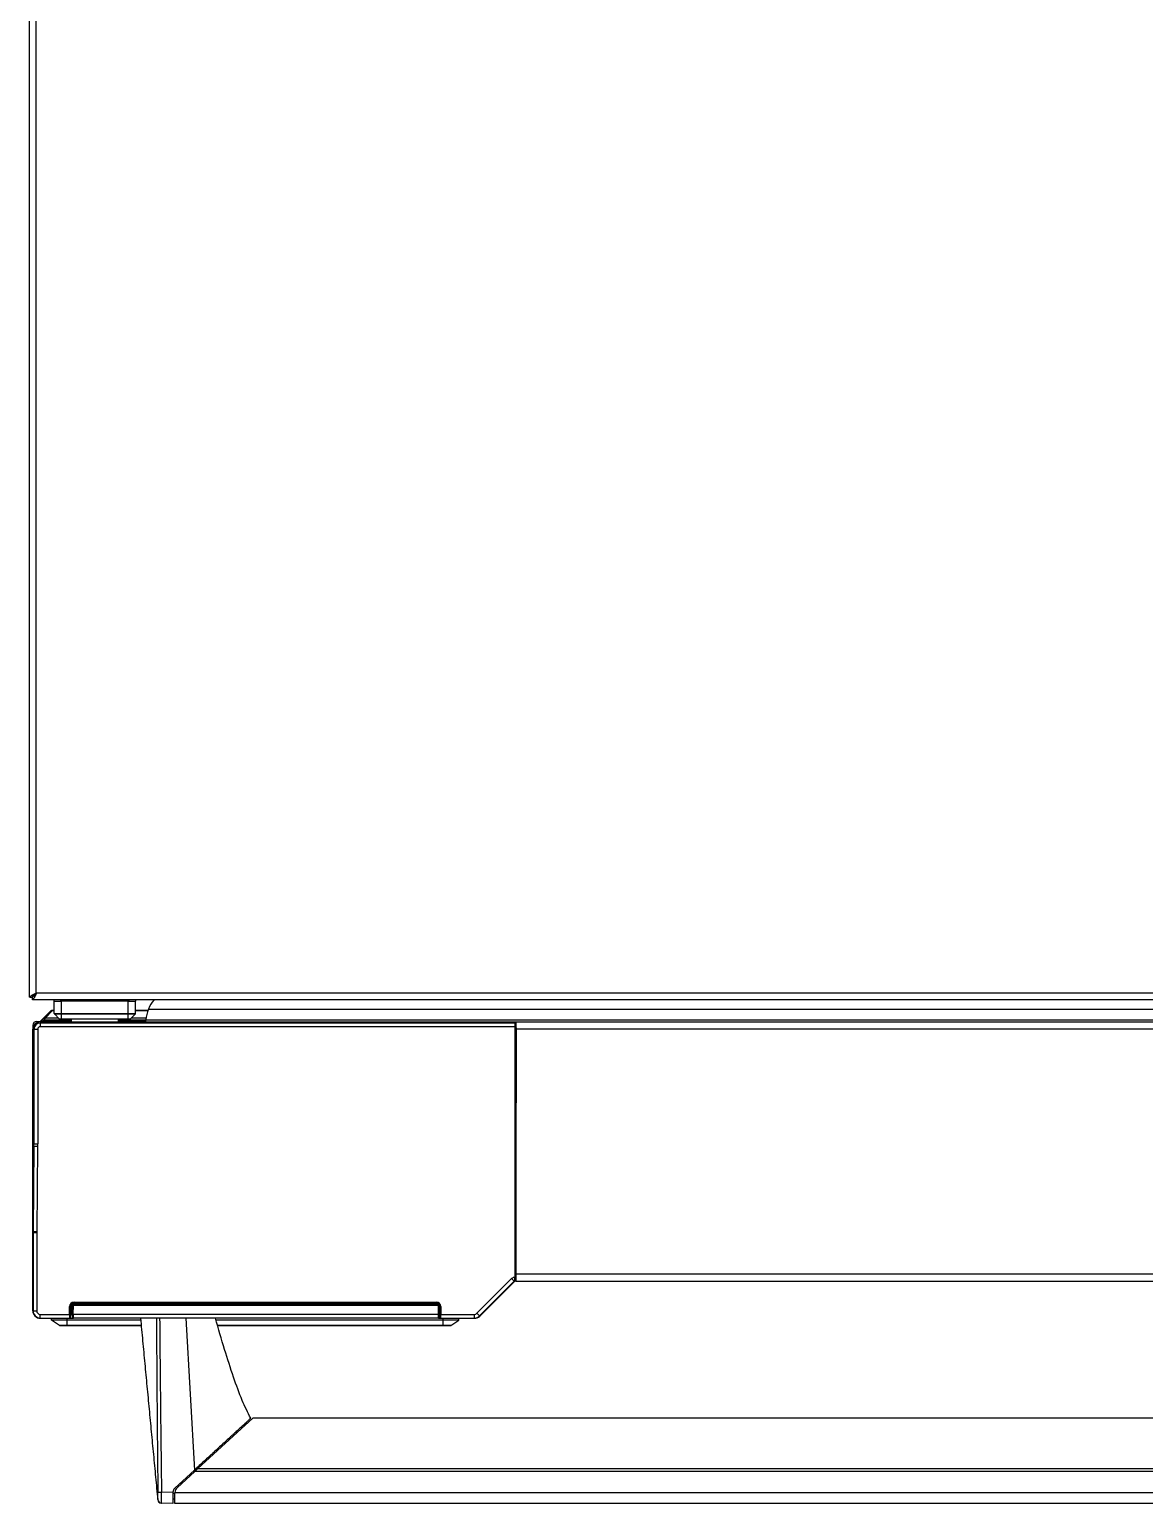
# Model space of a CAD drawing. Header units: millimetres. Extents: x -36 to 4467, y 2 to 3322.
# Drawn here: x 2492.4 to 2793.3, y 1.6 to 399.5 of the extents above; entities that cross this region are included whole.
import ezdxf

# ---------------------------------------------------------------- set-up
doc = ezdxf.new("R2010")
doc.units = ezdxf.units.MM

msp = doc.modelspace()

# ---------------------------------------------------------------- linework, layer by layer
for p, q in [((2492.37, 138.35), (2492.37, 775.55)), ((2494.17, 139.4), (2494.17, 773.75)), ((3092.32, 139.35), (2494.22, 139.35)), ((2492.45, 138.35), (2492.37, 138.35)), ((2493.17, 137.62), (2493.17, 137.55)), ((3093.37, 137.55), (2493.17, 137.55)), ((2499.02, 137.25), (2499.02, 137.55)), ((2499.02, 137.25), (2501.02, 137.25)), ((2499.02, 133.93), (2499.02, 137.25)), ((2500.75, 137.55), (2500.76, 137.25)), ((2519.02, 137.25), (2501.02, 137.25)), ((2501.02, 133.93), (2501.02, 137.25)), ((2506.02, 137.55), (2506.02, 137.25)), ((2514.02, 137.25), (2514.02, 137.55)), ((2519.02, 137.25), (2521.02, 137.25)), ((2519.02, 133.93), (2519.02, 137.25)), ((2519.29, 137.25), (2519.29, 137.55)), ((2521.02, 137.55), (2521.02, 137.25)), ((2521.02, 133.93), (2521.02, 137.25)), ((2494.27, 131.75), (2495.07, 131.75)), ((2495.27, 131.65), (2623.67, 131.65)), ((2495.27, 131.65), (2495.27, 131.33)), ((2623.36, 131.33), (2495.27, 131.33)), ((2495.27, 131.33), (2495.27, 130.33)), ((2495.7, 132.17), (2495.42, 131.89)), ((2498.13, 134.6), (2495.7, 132.17)), ((2495.7, 132.17), (2495.76, 132.17)), ((2495.76, 132.17), (2496.13, 132.54)), ((2495.76, 132.17), (2496.29, 132)), ((2495.88, 131.75), (2495.94, 131.75)), ((2495.94, 131.75), (2496.29, 131.75)), ((2496.48, 132.19), (2496.13, 132.54)), ((2496.29, 132), (2496.48, 132.19)), ((2496.29, 132), (2503.67, 132)), ((2496.29, 132), (2496.29, 131.75)), ((2496.29, 131.75), (2503.67, 131.75)), ((2496.32, 132.74), (2498.13, 134.6)), ((2496.48, 132.19), (2503.67, 132.19)), ((2496.67, 132.77), (2498.48, 134.64)), ((2496.67, 132.77), (2500.1, 132.77)), ((2498.13, 134.6), (2498.13, 134.6)), ((2498.48, 134.75), (2499.02, 134.75)), ((2498.48, 134.75), (2498.48, 134.75)), ((2499.02, 134.75), (2498.48, 134.75)), ((2498.48, 134.64), (2498.48, 134.75)), ((2499.02, 134.64), (2498.48, 134.64)), ((2499.02, 133.93), (2501.02, 133.93)), ((2500.46, 132.41), (2499.08, 133.79)), ((2499.08, 133.79), (2501.02, 133.79)), ((2501.02, 132.41), (2500.46, 132.41)), ((2501.02, 132.35), (2500.61, 132.35)), ((2501.02, 133.93), (2501.02, 133.79)), ((2501.02, 133.93), (2519.02, 133.93)), ((2501.02, 132.41), (2501.02, 133.79)), ((2501.02, 133.79), (2519.02, 133.79)), ((2501.02, 132.35), (2501.02, 132.41)), ((2519.02, 132.41), (2501.02, 132.41)), ((2519.02, 132.35), (2501.02, 132.35)), ((2503.67, 131.65), (2503.67, 132.35)), ((2516.37, 131.65), (2516.37, 132.35)), ((2516.37, 132.19), (2523.8, 132.19)), ((2516.37, 132), (2523.8, 132)), ((2516.37, 131.75), (2523.8, 131.75)), ((2519.02, 133.93), (2521.02, 133.93)), ((2519.02, 133.93), (2519.02, 133.79)), ((2519.02, 132.41), (2519.02, 133.79)), ((2519.02, 133.79), (2520.96, 133.79)), ((2519.02, 132.35), (2519.02, 132.41)), ((2519.58, 132.41), (2519.02, 132.41)), ((2519.44, 132.35), (2519.02, 132.35)), ((2519.58, 132.41), (2520.96, 133.79)), ((2519.95, 132.77), (2523.86, 132.77)), ((2521.02, 134.75), (2524.32, 134.75)), ((2524.32, 134.75), (2521.02, 134.75)), ((2524.28, 134.64), (2521.02, 134.64)), ((2523.8, 132.18), (3062.74, 132.18)), ((2523.8, 131.65), (2523.8, 132.18)), ((2524.46, 135.11), (3062.09, 135.11)), ((2623.67, 131.65), (2623.36, 131.33)), ((2623.67, 130.05), (2623.67, 131.65)), ((2623.67, 131.65), (2623.69, 131.65)), ((2623.69, 131.06), (2623.69, 131.65)), ((2623.69, 131.65), (2962.86, 131.65)), ((2493.27, 130.75), (2493.27, 129.65)), ((2493.27, 129.65), (2493.59, 129.65)), ((2493.27, 98.71), (2493.27, 129.65)), ((2493.59, 129.65), (2494.59, 129.65)), ((2493.59, 129.65), (2493.59, 98.73)), ((2494.59, 129.65), (2494.59, 98.73)), ((2623.34, 130.33), (2495.27, 130.33)), ((2623.34, 130.33), (2623.34, 62.7)), ((2623.69, 130.65), (2623.67, 130.65)), ((2623.67, 130.05), (2623.67, 112.2)), ((2623.69, 129.9), (2623.67, 129.9)), ((2623.67, 129.74), (2623.69, 129.74)), ((2623.69, 128.38), (2623.67, 128.38)), ((2623.68, 128.21), (2623.69, 128.21)), ((2623.69, 129.65), (2623.69, 131.06)), ((2623.69, 63.65), (2623.69, 129.65)), ((2962.86, 129.65), (2623.69, 129.65)), ((2623.69, 126.82), (2623.67, 126.82)), ((2623.67, 125.04), (2623.69, 125.04)), ((2623.68, 126.65), (2623.69, 126.65)), ((2623.69, 125.21), (2623.68, 125.21)), ((2623.68, 116.65), (2623.69, 116.65)), ((2623.67, 112.2), (2623.41, 97.2)), ((2623.67, 109.65), (2623.67, 112.2)), ((2623.69, 114.65), (2623.68, 114.65)), ((2623.67, 68.19), (2623.67, 109.65)), ((2493.27, 98.73), (2493.59, 98.73)), ((2493.27, 98.35), (2493.27, 98.12)), ((2493.27, 75.21), (2493.27, 98.12)), ((2493.58, 98.12), (2493.33, 75.21)), ((2493.58, 98.12), (2494.58, 98.11)), ((2493.59, 98.73), (2494.59, 98.73)), ((2494.58, 98.11), (2494.33, 75.09)), ((2623.41, 97.2), (2623.41, 61.65)), ((2493.27, 75.21), (2493.27, 74.95)), ((2493.27, 74.95), (2493.27, 74.67)), ((2493.27, 53.65), (2493.27, 74.67)), ((2493.33, 75.09), (2494.33, 75.09)), ((2493.33, 75.09), (2493.33, 74.82)), ((2493.33, 74.82), (2494.33, 74.81)), ((2493.33, 74.67), (2493.33, 53.65)), ((2494.33, 75.09), (2494.33, 74.81)), ((2494.33, 74.81), (2494.33, 53.65)), ((2623.67, 64.78), (2623.67, 68.19)), ((2623.41, 64.88), (2623.42, 64.88)), ((2623.42, 65.6), (2623.42, 64.88)), ((2623.42, 64.88), (2623.67, 64.78)), ((2623.67, 62.65), (2623.67, 64.78)), ((2613.12, 52.98), (2622.49, 62.35)), ((2613.83, 52.27), (2623.2, 61.64)), ((2613.86, 52.23), (2623.22, 61.59)), ((2623.2, 61.64), (2622.49, 62.35)), ((2623.2, 61.64), (2623.22, 61.59)), ((2623.34, 61.7), (2623.34, 62.7)), ((2623.34, 61.7), (2623.36, 61.65)), ((2623.34, 61.7), (2623.36, 61.7)), ((2623.41, 61.65), (2623.36, 61.7)), ((2623.41, 61.65), (2623.36, 61.65)), ((2623.69, 61.65), (2623.69, 63.65)), ((2623.69, 63.65), (2962.86, 63.65)), ((2623.69, 61.65), (2962.86, 61.65)), ((2504.39, 55.98), (2504.39, 55.78)), ((2504.39, 55.98), (2602.16, 55.98)), ((2504.39, 55.78), (2504.52, 55.65)), ((2504.39, 55.78), (2602.16, 55.78)), ((2602.16, 55.78), (2602.02, 55.65)), ((2602.16, 55.98), (2602.16, 55.78)), ((2493.33, 53.65), (2493.27, 53.65)), ((2493.33, 53.65), (2494.33, 53.65)), ((2495.27, 51.7), (2495.27, 52.7)), ((2495.27, 52.7), (2503.19, 52.7)), ((2503.19, 54.78), (2503.39, 54.78)), ((2503.19, 52.7), (2503.19, 54.78)), ((2503.19, 52.7), (2503.39, 52.7)), ((2503.39, 54.78), (2503.52, 54.65)), ((2503.39, 52.7), (2503.39, 54.78)), ((2503.52, 51.85), (2503.42, 51.9)), ((2503.52, 51.85), (2503.52, 54.65)), ((2503.52, 52.65), (2503.93, 52.65)), ((2503.62, 55.09), (2503.58, 52.65)), ((2503.97, 55), (2503.93, 52.65)), ((2503.98, 55.4), (2503.97, 55)), ((2504.18, 55.45), (2602.77, 55.45)), ((2504.18, 52.65), (2504.23, 55.2)), ((2602.76, 52.65), (2504.18, 52.65)), ((2504.23, 55.2), (2602.72, 55.2)), ((2504.33, 55.63), (2504.33, 55.45)), ((2602.02, 55.65), (2504.52, 55.65)), ((2602.62, 55.45), (2602.62, 55.45)), ((2602.76, 52.65), (2602.72, 55.2)), ((2603.01, 52.65), (2602.97, 55.25)), ((2603.16, 54.78), (2603.02, 54.65)), ((2603.02, 51.85), (2603.02, 54.65)), ((2603.13, 51.9), (2603.02, 51.85)), ((2603.36, 54.78), (2603.16, 54.78)), ((2603.16, 54.78), (2603.16, 52.7)), ((2603.36, 52.7), (2603.16, 52.7)), ((2603.36, 54.78), (2603.36, 52.7)), ((2603.36, 52.7), (2612.45, 52.7)), ((2612.45, 51.7), (2612.45, 52.7)), ((2613.83, 52.27), (2613.12, 52.98)), ((2613.83, 52.27), (2613.86, 52.23)), ((2495.27, 51.7), (2495.27, 51.65)), ((2495.27, 51.7), (2503.22, 51.7)), ((2495.27, 51.65), (2503.32, 51.65)), ((2498.27, 51.15), (2498.27, 51.65)), ((2502.52, 51.15), (2498.27, 51.15)), ((2500.46, 49.69), (2498.27, 51.15)), ((2502.52, 49.69), (2500.46, 49.69)), ((2502.52, 49.65), (2500.6, 49.65)), ((2502.52, 51.15), (2502.52, 51.65)), ((2522.37, 51.15), (2502.52, 51.15)), ((2502.52, 49.69), (2502.52, 51.15)), ((2502.52, 49.65), (2502.52, 49.69)), ((2522.51, 49.69), (2502.52, 49.69)), ((2522.51, 49.65), (2502.52, 49.65)), ((2503.32, 51.65), (2503.22, 51.7)), ((2503.32, 51.65), (2504.22, 51.65)), ((2602.72, 51.65), (2504.22, 51.65)), ((2534.57, 51.65), (2536.86, 10.65)), ((2604.02, 51.15), (2542.72, 51.15)), ((2604.02, 49.69), (2543.14, 49.69)), ((2604.02, 49.65), (2543.16, 49.65)), ((2602.72, 51.65), (2603.22, 51.65)), ((2603.33, 51.7), (2603.22, 51.65)), ((2603.22, 51.65), (2612.45, 51.65)), ((2603.33, 51.7), (2612.45, 51.7)), ((2604.02, 51.15), (2604.02, 51.65)), ((2608.27, 51.15), (2604.02, 51.15)), ((2604.02, 49.69), (2604.02, 51.15)), ((2604.02, 49.65), (2604.02, 49.69)), ((2606.09, 49.69), (2604.02, 49.69)), ((2605.95, 49.65), (2604.02, 49.65)), ((2606.09, 49.69), (2608.27, 51.15)), ((2608.27, 51.15), (2608.27, 51.65)), ((2612.44, 51.65), (2612.53, 51.65)), ((2612.45, 51.7), (2612.45, 51.65)), ((2537.83, 11.06), (2552.66, 24.65)), ((3033.89, 24.65), (2552.66, 24.65)), ((2551.12, 23.24), (2550.55, 23.25)), ((2536.86, 10.65), (2531.56, 5.77)), ((2536.95, 10.26), (2532.22, 5.92)), ((2537.83, 11.06), (2536.95, 10.26)), ((3049.59, 10.26), (2536.95, 10.26)), ((2537.83, 11.06), (3048.72, 11.06)), ((2531.07, 4.64), (2528, 4.75)), ((2531.07, 4.64), (2531.07, 4.67)), ((2531.07, 4.64), (2531.07, 1.65)), ((2531.57, 4.35), (2531.07, 4.35)), ((2531.57, 1.65), (2531.57, 4.45)), ((2531.58, 4.65), (3054.96, 4.65)), ((2533.45, 7.04), (2532.94, 7.05)), ((2527.04, 2.72), (2526.98, 2.66)), ((2528, 1.75), (2527.94, 1.76)), ((2531.07, 1.65), (2528, 1.75)), ((2531.57, 2.85), (2531.07, 2.85)), ((3054.97, 1.65), (2531.57, 1.65))]:
    msp.add_line(p, q)
for centre, radius, start, end in [((2494.17, 139.35), 0.05, 0, 90), ((2532.79, 131.74), 8.99, 139.7815, 158.0022), ((2495.27, 129.65), 2, 90, 180), ((2495.27, 129.65), 2, 90, 180), ((2495.27, 129.65), 1.69, 90, 180), ((2498.48, 134.25), 0.5, 89.9999, 135.0001), ((2499.22, 133.93), 0.2, 180, 225), ((2500.61, 132.55), 0.2, 225, 270), ((2519.44, 132.55), 0.2, 270, 315), ((2520.82, 133.93), 0.2, 315, 0), ((2533.01, 131.65), 9.22, 158.0022, 176.7143), ((2495.27, 129.65), 0.686, 90, 180), ((2623.69, 60.65), 1, 90, 130.6777), ((2623.69, 60.65), 2, 90.0122, 97.9337), ((2495.27, 53.65), 2, 180, 270), ((2495.27, 53.65), 2, 180, 270), ((2495.27, 53.65), 1.95, 180, 270), ((2495.27, 53.65), 0.947, 180, 270), ((2612.45, 53.65), 0.947, 270, 315), ((2612.45, 53.65), 1.95, 270, 315), ((2612.45, 53.65), 2, 270, 315), ((2500.6, 49.9), 0.25, 236.3099, 270), ((2605.95, 49.9), 0.25, 270, 303.6901), ((2532.57, 4.67), 1.5, 132.6146, 180), ((2533.57, 4.45), 2, 132.5, 174.2602), ((2527.97, 2.76), 1, 185.4124, 268)]:
    msp.add_arc(centre, radius, start, end)
for centre, major_axis, ratio, start_param, end_param in [((2494.27, 130.75), (0.707, -0.707), 0.999695, 2.356347, 3.926839), ((2495.07, 132.25), (0.191, -0.462), 0.999822, 5.890549, 6.675821), ((2495.88, 132), (-0.25, 0), 0.999695, 5.497939, 7.853982), ((2495.94, 132), (0, 0.25), 0.999695, 0.78555, 3.141593), ((2496.12, 132.54), (0.25, 0.25), 0.012341, 4.724733, 5.620788), ((2496.67, 132.38), (0.359, -0.348), 0.667987, 2.145324, 3.118138), ((2496.47, 132.19), (0.25, 0.75), 0.007406, 4.714858, 5.610913), ((2498.48, 134.25), (0.462, 0.191), 0.999822, 1.17816, 1.963432), ((2498.48, 134.25), (0.359, -0.348), 0.667987, 2.145324, 3.118138), ((2623.36, 130.33), (0, -1), 0.017455, 3.159046, 4.712389), ((2623.17, 109.65), (0, 3), 0.16795, 4.712389, 5.044074), ((2381.55, 99.34), (111.71, -2.38), 0.698164, 0.014845, 0.015585), ((2439.08, 98.73), (54.51, 0.01), 0.999848, 6.272952, 6.283052), ((2439.08, 98.73), (-55.51, 0), 0.999848, 3.130432, 3.141593), ((2493.25, 74.67), (0.01, 1), 0.017455, 4.712482, 5.281451), ((2623.17, 68.19), (0, 3), 0.16795, 3.642657, 4.712389), ((2620.92, 64.88), (2.31, -0.96), 0.999929, 0.291165, 0.392636), ((2621.17, 64.78), (-2.31, 0.96), 0.999822, 3.0725, 3.534229), ((2623.34, 61.5), (0.46, -1.11), 0.999822, 2.747573, 3.534229), ((2623.34, 61.5), (0.077, -0.185), 0.998041, 2.748957, 3.534229), ((2623.36, 61.45), (0.077, -0.185), 0.999822, 2.748957, 3.534229), ((2623.36, 62.7), (0, -1), 0.017455, 4.71239, 6.265732), ((2504.39, 54.78), (0.85, -0.85), 0.998783, 2.356803, 3.926382), ((2504.39, 54.78), (0.708, -0.708), 0.998297, 2.356803, 3.926382), ((2602.15, 54.78), (-0.85, -0.85), 0.998783, 2.356803, 3.926382), ((2602.15, 54.78), (0.708, 0.708), 0.998297, 5.498396, 7.067974), ((2503.22, 52.7), (0, -1), 0.027937, 4.712389, 6.265732), ((2503.22, 51.9), (-0.089, -0.179), 0.999239, 0.46383, 2.034018), ((2503.32, 51.85), (-0.179, 0.089), 0.999239, 2.034627, 3.604814), ((2503.42, 52.7), (0, -0.8), 0.034921, 4.712389, 6.265732), ((2504.52, 54.65), (0.708, -0.708), 0.998783, 2.356803, 3.926382), ((2503.63, 55.26), (0.5, -0.009), 0.01745, 4.908026, 5.489113), ((2504.21, 52.65), (0.013, -1), 0.026186, 4.712046, 6.282842), ((2602.02, 54.65), (-0.708, -0.708), 0.998783, 3.289674, 3.926382), ((2602.74, 52.65), (0.013, 1), 0.026186, 3.141936, 4.712731), ((2602.02, 54.65), (-0.708, -0.708), 0.998783, 2.356803, 2.67182), ((2603.22, 51.85), (-0.179, -0.089), 0.999239, 5.819964, 7.390151), ((2603.13, 52.7), (0, -0.8), 0.034921, 0.017453, 1.570796), ((2603.33, 51.9), (0.089, -0.179), 0.999239, 4.249168, 5.819355), ((2603.33, 52.7), (0, -1), 0.027937, 0.017453, 1.570796), ((2531.89, 6.08), (1990.49, -4.34), 0.008449, 1.561364, 1.561653), ((2546.02, 6.26), (2351.63, 5.3), 0.004113, 1.572012, 1.572245), ((2531.89, 6.08), (1990.44, 14.28), 0.004966, 1.565043, 1.56532), ((23229.03, -70.05), (21395.98, -78.78), 0.000794, 2.884336, 2.88443), ((2528.03, 4.75), (1, 0.013), 0.00149, 3.171552, 4.67746), ((2528.04, 2.75), (0.035, 0.999), 0.999958, 1.637092, 3.141593)]:
    msp.add_ellipse(centre, major_axis=major_axis, ratio=ratio, start_param=start_param, end_param=end_param)
for points, knots in [([(2492.45, 138.35), (2492.48, 138.39), (2492.51, 138.44), (2492.59, 138.52), (2492.64, 138.57), (2492.71, 138.62), (2492.72, 138.63), (2492.75, 138.65), (2492.77, 138.66), (2492.81, 138.7), (2492.84, 138.72), (2492.94, 138.78), (2493.01, 138.83), (2493.12, 138.89), (2493.16, 138.91), (2493.24, 138.96), (2493.28, 138.98), (2493.4, 139.04), (2493.49, 139.09), (2493.67, 139.17), (2493.76, 139.21), (2493.87, 139.27), (2493.9, 139.28), (2493.95, 139.3), (2494.02, 139.33), (2494.09, 139.37), (2494.13, 139.39)], [0, 0, 0, 0, 0.125, 0.125, 0.25, 0.25, 0.28125, 0.28125, 0.3125, 0.3125, 0.375, 0.375, 0.5, 0.5, 0.5625, 0.5625, 0.625, 0.625, 0.75, 0.75, 0.875, 0.875, 0.90625, 0.90625, 0.9375, 1, 1, 1, 1]), ([(2494.21, 139.31), (2494.17, 139.21), (2494.13, 139.12), (2494.04, 138.94), (2494, 138.85), (2493.94, 138.73), (2493.93, 138.71), (2493.91, 138.67), (2493.9, 138.65), (2493.87, 138.58), (2493.85, 138.54), (2493.78, 138.41), (2493.74, 138.34), (2493.67, 138.22), (2493.65, 138.19), (2493.61, 138.12), (2493.59, 138.08), (2493.52, 137.98), (2493.48, 137.92), (2493.39, 137.82), (2493.35, 137.77), (2493.29, 137.72), (2493.28, 137.71), (2493.26, 137.69), (2493.23, 137.66), (2493.2, 137.64), (2493.17, 137.62)], [0, 0, 0, 0, 0.125, 0.125, 0.25, 0.25, 0.28125, 0.28125, 0.3125, 0.3125, 0.375, 0.375, 0.5, 0.5, 0.5625, 0.5625, 0.625, 0.625, 0.75, 0.75, 0.875, 0.875, 0.90625, 0.90625, 0.9375, 1, 1, 1, 1]), ([(2493.24, 138.42), (2493.25, 138.43), (2493.25, 138.44), (2493.26, 138.46), (2493.27, 138.47), (2493.28, 138.5), (2493.3, 138.52), (2493.33, 138.58), (2493.36, 138.62), (2493.42, 138.7), (2493.45, 138.74), (2493.5, 138.79), (2493.51, 138.8), (2493.53, 138.82), (2493.53, 138.83), (2493.56, 138.86), (2493.58, 138.88), (2493.64, 138.94), (2493.68, 138.99), (2493.77, 139.07), (2493.82, 139.11), (2493.89, 139.17), (2493.91, 139.19), (2493.96, 139.23), (2493.98, 139.25), (2494.05, 139.31), (2494.1, 139.35), (2494.15, 139.39)], [0, 0, 0, 0, 0.03125, 0.03125, 0.0625, 0.0625, 0.125, 0.125, 0.25, 0.25, 0.375, 0.375, 0.40625, 0.40625, 0.4375, 0.4375, 0.5, 0.5, 0.625, 0.625, 0.75, 0.75, 0.8125, 0.8125, 0.875, 0.875, 1, 1, 1, 1]), ([(2494.21, 139.33), (2494.17, 139.28), (2494.13, 139.23), (2494.05, 139.13), (2494.01, 139.09), (2493.93, 138.99), (2493.89, 138.95), (2493.81, 138.86), (2493.77, 138.82), (2493.69, 138.74), (2493.65, 138.7), (2493.57, 138.63), (2493.53, 138.6), (2493.45, 138.53), (2493.41, 138.51), (2493.33, 138.46), (2493.29, 138.44), (2493.25, 138.42)], [0, 0, 0, 0, 0.125, 0.125, 0.25, 0.25, 0.375, 0.375, 0.5, 0.5, 0.625, 0.625, 0.75, 0.75, 0.875, 0.875, 1, 1, 1, 1]), ([(2494.13, 139.39), (2494.14, 139.39), (2494.15, 139.39), (2494.16, 139.4), (2494.17, 139.4), (2494.17, 139.4)], [0, 0, 0, 0, 0.5, 0.5, 1, 1, 1, 1]), ([(2494.15, 139.39), (2494.15, 139.39), (2494.16, 139.39), (2494.16, 139.4), (2494.17, 139.4), (2494.17, 139.4)], [0, 0, 0, 0, 0.5, 0.5, 1, 1, 1, 1]), ([(2494.22, 139.35), (2494.22, 139.34), (2494.22, 139.34), (2494.22, 139.33), (2494.22, 139.33), (2494.21, 139.33)], [0, 0, 0, 0, 0.5, 0.5, 1, 1, 1, 1]), ([(2494.22, 139.35), (2494.22, 139.34), (2494.22, 139.33), (2494.22, 139.32), (2494.22, 139.31), (2494.21, 139.31)], [0, 0, 0, 0, 0.5, 0.5, 1, 1, 1, 1]), ([(2492.45, 138.35), (2492.51, 138.35), (2492.58, 138.35), (2492.71, 138.35), (2492.77, 138.35), (2492.95, 138.35), (2493.06, 138.35), (2493.17, 138.35)], [0, 0, 0, 0, 0.266509, 0.266509, 0.534271, 0.534271, 1, 1, 1, 1]), ([(2493.17, 137.62), (2493.17, 137.69), (2493.17, 137.75), (2493.17, 137.88), (2493.17, 137.95), (2493.17, 138.12), (2493.17, 138.23), (2493.17, 138.35)], [0, 0, 0, 0, 0.266509, 0.266509, 0.534271, 0.534271, 1, 1, 1, 1]), ([(2493.27, 98.18), (2493.27, 98.22), (2493.27, 98.3), (2493.27, 98.39), (2493.27, 98.46), (2493.27, 98.48), (2493.27, 98.53), (2493.27, 98.55), (2493.27, 98.62), (2493.27, 98.67), (2493.27, 98.71)], [0, 0, 0, 0, 0.25, 0.5, 0.5, 0.625, 0.625, 0.75, 0.75, 1, 1, 1, 1]), ([(2503.93, 52.65), (2503.93, 52.56), (2503.94, 52.37), (2503.95, 52.12), (2503.96, 51.96), (2503.97, 51.89), (2503.97, 51.84), (2504, 51.78), (2504.03, 51.73), (2504.1, 51.68), (2504.16, 51.65), (2504.21, 51.65), (2504.22, 51.65)], [0, 0, 0, 0, 0.190067, 0.387223, 0.588631, 0.707072, 0.772985, 0.808259, 0.85416, 0.911124, 0.971655, 1, 1, 1, 1]), ([(2503.93, 52.65), (2503.93, 52.65), (2503.93, 52.65), (2503.94, 52.65), (2503.94, 52.65), (2503.94, 52.65), (2503.95, 52.65), (2503.95, 52.65), (2503.96, 52.65), (2503.98, 52.65), (2503.98, 52.65), (2503.99, 52.65), (2504, 52.65), (2504.01, 52.65), (2504.03, 52.65), (2504.05, 52.65), (2504.07, 52.65), (2504.09, 52.65), (2504.1, 52.65), (2504.12, 52.65), (2504.12, 52.65), (2504.15, 52.65), (2504.16, 52.65), (2504.18, 52.65)], [0, 0, 0, 0, 0.125, 0.125, 0.1875, 0.1875, 0.25, 0.25, 0.375, 0.375, 0.4375, 0.4375, 0.5, 0.5, 0.625, 0.625, 0.75, 0.75, 0.8125, 0.8125, 0.875, 0.875, 1, 1, 1, 1]), ([(2503.98, 55.25), (2503.98, 55.25), (2503.98, 55.26), (2503.98, 55.26), (2503.98, 55.27), (2503.98, 55.28), (2503.98, 55.29), (2503.98, 55.29), (2503.98, 55.3), (2503.99, 55.3), (2503.99, 55.31), (2503.99, 55.32), (2503.99, 55.32), (2503.99, 55.33), (2504, 55.34), (2504, 55.34), (2504, 55.35), (2504.01, 55.35), (2504.01, 55.36), (2504.01, 55.36), (2504.02, 55.37), (2504.02, 55.37), (2504.03, 55.38), (2504.03, 55.38), (2504.03, 55.39), (2504.04, 55.39), (2504.04, 55.39), (2504.05, 55.4), (2504.05, 55.4), (2504.06, 55.41), (2504.06, 55.41), (2504.06, 55.41), (2504.07, 55.42), (2504.07, 55.42), (2504.08, 55.42), (2504.08, 55.42), (2504.09, 55.43), (2504.09, 55.43), (2504.1, 55.43), (2504.1, 55.43), (2504.11, 55.44), (2504.11, 55.44), (2504.12, 55.44), (2504.12, 55.44), (2504.13, 55.44), (2504.13, 55.44), (2504.14, 55.44), (2504.14, 55.44), (2504.15, 55.45), (2504.15, 55.45), (2504.16, 55.45), (2504.16, 55.45), (2504.17, 55.45), (2504.17, 55.45), (2504.18, 55.45), (2504.18, 55.45)], [0, 0, 0, 0, 0.022734, 0.045318, 0.067755, 0.090042, 0.112181, 0.134171, 0.156012, 0.177705, 0.199249, 0.220644, 0.241891, 0.262989, 0.283938, 0.304738, 0.32539, 0.345893, 0.366248, 0.386454, 0.406511, 0.426419, 0.446179, 0.46579, 0.485252, 0.504566, 0.523731, 0.542748, 0.561615, 0.580334, 0.598905, 0.617327, 0.6356, 0.653724, 0.6717, 0.689527, 0.707205, 0.724735, 0.742116, 0.759349, 0.776433, 0.793368, 0.810154, 0.826792, 0.843282, 0.859622, 0.875814, 0.891858, 0.907752, 0.923498, 0.939096, 0.954545, 0.969845, 0.984997, 1, 1, 1, 1]), ([(2503.98, 55.25), (2503.98, 55.25), (2503.98, 55.25), (2503.98, 55.25), (2503.98, 55.25), (2503.98, 55.25), (2503.98, 55.25), (2503.98, 55.25), (2503.98, 55.25), (2503.99, 55.25), (2503.99, 55.25), (2503.99, 55.25), (2503.99, 55.25), (2504, 55.25), (2504, 55.25), (2504.01, 55.24), (2504.01, 55.24), (2504.01, 55.24), (2504.02, 55.24), (2504.02, 55.24), (2504.03, 55.24), (2504.04, 55.24), (2504.04, 55.24), (2504.05, 55.24), (2504.05, 55.23), (2504.06, 55.23), (2504.06, 55.23), (2504.07, 55.23), (2504.07, 55.23), (2504.08, 55.23), (2504.09, 55.23), (2504.09, 55.23), (2504.1, 55.22), (2504.11, 55.22), (2504.12, 55.22), (2504.13, 55.22), (2504.14, 55.22), (2504.16, 55.21), (2504.17, 55.21), (2504.18, 55.21), (2504.2, 55.2), (2504.21, 55.2), (2504.22, 55.2), (2504.23, 55.2)], [0, 0, 0, 0, 0.020967, 0.041976, 0.063047, 0.084199, 0.105453, 0.126825, 0.148336, 0.170001, 0.191837, 0.213861, 0.236087, 0.25853, 0.281202, 0.304117, 0.327286, 0.35072, 0.374427, 0.398418, 0.422698, 0.447276, 0.472155, 0.497342, 0.510912, 0.52584, 0.542142, 0.559837, 0.578939, 0.599465, 0.621429, 0.644847, 0.66973, 0.696089, 0.723933, 0.753267, 0.784095, 0.816414, 0.85022, 0.885501, 0.922241, 0.960417, 1, 1, 1, 1]), ([(2504.23, 55.2), (2504.23, 55.2), (2504.22, 55.2), (2504.22, 55.21), (2504.22, 55.22), (2504.22, 55.23), (2504.22, 55.23), (2504.22, 55.24), (2504.22, 55.25), (2504.21, 55.25), (2504.21, 55.26), (2504.21, 55.27), (2504.21, 55.27), (2504.21, 55.28), (2504.21, 55.29), (2504.21, 55.29), (2504.21, 55.3), (2504.2, 55.3), (2504.2, 55.31), (2504.2, 55.31), (2504.2, 55.32), (2504.2, 55.32), (2504.2, 55.33), (2504.2, 55.33), (2504.2, 55.34), (2504.2, 55.34), (2504.2, 55.34), (2504.2, 55.35), (2504.2, 55.35), (2504.19, 55.35), (2504.19, 55.36), (2504.19, 55.36), (2504.19, 55.36), (2504.19, 55.37), (2504.19, 55.37), (2504.19, 55.37), (2504.19, 55.38), (2504.19, 55.39), (2504.19, 55.4), (2504.18, 55.41), (2504.18, 55.42), (2504.18, 55.42), (2504.18, 55.43), (2504.18, 55.43), (2504.18, 55.44), (2504.18, 55.44), (2504.18, 55.45), (2504.18, 55.45), (2504.18, 55.45), (2504.18, 55.45)], [0, 0, 0, 0, 0.019732, 0.039165, 0.058293, 0.077114, 0.095624, 0.11382, 0.131699, 0.149259, 0.166499, 0.183417, 0.200012, 0.216283, 0.232229, 0.247851, 0.263148, 0.278121, 0.29277, 0.307096, 0.321101, 0.334784, 0.348147, 0.361193, 0.373922, 0.386337, 0.398439, 0.41023, 0.421714, 0.432891, 0.443765, 0.454338, 0.464613, 0.474593, 0.48428, 0.493677, 0.502788, 0.548543, 0.593179, 0.636763, 0.679374, 0.721112, 0.762089, 0.802433, 0.842286, 0.881801, 0.921143, 0.960484, 1, 1, 1, 1]), ([(2602.77, 55.45), (2602.77, 55.45), (2602.77, 55.45), (2602.77, 55.45), (2602.77, 55.45), (2602.77, 55.45), (2602.77, 55.44), (2602.77, 55.44), (2602.77, 55.44), (2602.76, 55.43), (2602.76, 55.41), (2602.75, 55.38), (2602.75, 55.34), (2602.74, 55.31), (2602.74, 55.28), (2602.73, 55.26), (2602.73, 55.25), (2602.73, 55.23), (2602.72, 55.21), (2602.72, 55.2), (2602.72, 55.2)], [0, 0, 0, 0, 0.014337, 0.035156, 0.055823, 0.07633, 0.09667, 0.116855, 0.176484, 0.239362, 0.35354, 0.487047, 0.610548, 0.738404, 0.785493, 0.831198, 0.875511, 0.918416, 0.959905, 1, 1, 1, 1]), ([(2602.72, 55.2), (2602.74, 55.2), (2602.75, 55.2), (2602.78, 55.21), (2602.8, 55.21), (2602.84, 55.22), (2602.87, 55.23), (2602.92, 55.24), (2602.94, 55.24), (2602.96, 55.25), (2602.97, 55.25), (2602.97, 55.25)], [0, 0, 0, 0, 0.125924, 0.125924, 0.251849, 0.251849, 0.503697, 0.503697, 0.755546, 0.755546, 1, 1, 1, 1]), ([(2603.01, 52.65), (2603.01, 52.65), (2603.01, 52.65), (2603.01, 52.65), (2603.01, 52.65), (2603, 52.65), (2603, 52.65), (2602.99, 52.65), (2602.98, 52.65), (2602.97, 52.65), (2602.97, 52.65), (2602.95, 52.65), (2602.95, 52.65), (2602.93, 52.65), (2602.92, 52.65), (2602.89, 52.65), (2602.88, 52.65), (2602.85, 52.65), (2602.85, 52.65), (2602.83, 52.65), (2602.82, 52.65), (2602.8, 52.65), (2602.78, 52.65), (2602.76, 52.65)], [0, 0, 0, 0, 0.125, 0.125, 0.1875, 0.1875, 0.25, 0.25, 0.375, 0.375, 0.4375, 0.4375, 0.5, 0.5, 0.625, 0.625, 0.75, 0.75, 0.8125, 0.8125, 0.875, 0.875, 1, 1, 1, 1]), ([(2526.65, 51.65), (2526.65, 51.52), (2526.65, 51.4), (2526.65, 51.16), (2526.65, 50.79), (2526.65, 49.94), (2526.66, 48.23), (2526.68, 44.81), (2526.69, 41.87), (2526.73, 36.01), (2526.76, 32.1), (2526.82, 24.28), (2526.86, 20.37), (2526.94, 12.55), (2526.98, 8.64), (2527.03, 4.74)], [0, 0, 0, 0, 0.007812, 0.007812, 0.015625, 0.03125, 0.0625, 0.125, 0.25, 0.25, 0.5, 0.5, 0.75, 0.75, 1, 1, 1, 1]), ([(2527.49, 51.65), (2527.56, 43.83), (2527.63, 36.01), (2527.8, 20.38), (2527.9, 12.56), (2528, 4.75)], [0, 0, 0, 0, 0.5, 0.5, 1, 1, 1, 1]), ([(2552.07, 24.65), (2551.26, 26.23), (2549.54, 29.84), (2547.29, 36.08), (2544.91, 43.49), (2543.35, 48.82), (2542.57, 51.65)], [0, 0, 0, 0, 0.185538, 0.419052, 0.692702, 1, 1, 1, 1]), ([(2552.07, 24.65), (2552.07, 24.65), (2552.06, 24.63), (2551.98, 24.57), (2551.9, 24.49), (2551.83, 24.42), (2551.79, 24.39), (2551.74, 24.35), (2551.71, 24.32), (2551.7, 24.3), (2551.62, 24.23), (2551.54, 24.16), (2551.39, 24.02), (2551.3, 23.94), (2551.02, 23.68), (2550.81, 23.48), (2550.54, 23.24), (2550.51, 23.21), (2550.45, 23.16), (2550.42, 23.13), (2550.33, 23.04), (2550.26, 22.98), (2550.07, 22.8), (2549.93, 22.68), (2549.52, 22.3), (2549.22, 22.03), (2548.6, 21.45), (2548.28, 21.15), (2547.76, 20.68), (2547.59, 20.52), (2547.37, 20.32), (2547.32, 20.28), (2547.23, 20.2), (2547.1, 20.07), (2546.96, 19.95), (2546.51, 19.53), (2546.13, 19.18), (2545.37, 18.48), (2544.98, 18.12), (2544.19, 17.39), (2543.78, 17.02), (2542.96, 16.26), (2542.54, 15.88), (2542.01, 15.39), (2541.91, 15.29), (2541.69, 15.1), (2541.59, 15), (2541.26, 14.7), (2541.05, 14.5), (2540.4, 13.91), (2539.96, 13.51), (2539.09, 12.7), (2538.64, 12.29), (2537.75, 11.47), (2537.31, 11.06), (2536.86, 10.65)], [0, 0, 0, 0, 0.030775, 0.062041, 0.093306, 0.093306, 0.108939, 0.116755, 0.116755, 0.124571, 0.124571, 0.155836, 0.155836, 0.187102, 0.187102, 0.249632, 0.249632, 0.257449, 0.257449, 0.265265, 0.265265, 0.280898, 0.280898, 0.312163, 0.312163, 0.374694, 0.374694, 0.437224, 0.437224, 0.46849, 0.46849, 0.476306, 0.476306, 0.484122, 0.499755, 0.499755, 0.562286, 0.562286, 0.624816, 0.624816, 0.687347, 0.687347, 0.749877, 0.749877, 0.76551, 0.76551, 0.781143, 0.781143, 0.812408, 0.812408, 0.874939, 0.874939, 0.937469, 0.937469, 1, 1, 1, 1]), ([(2527.04, 2.72), (2527.04, 2.72), (2527.04, 2.73), (2527.04, 2.74), (2527.04, 2.74), (2527.04, 2.75), (2527.04, 2.76), (2527.04, 2.79), (2527.04, 2.83), (2527.04, 2.89), (2527.04, 2.91), (2527.04, 2.94), (2527.04, 2.95), (2527.04, 3), (2527.04, 3.03), (2527.04, 3.14), (2527.04, 3.23), (2527.04, 3.41), (2527.04, 3.51), (2527.04, 3.68), (2527.04, 3.73), (2527.04, 3.82), (2527.04, 3.85), (2527.04, 3.91), (2527.04, 3.94), (2527.04, 4.09), (2527.04, 4.21), (2527.04, 4.37), (2527.04, 4.41), (2527.04, 4.47), (2527.04, 4.5), (2527.03, 4.6), (2527.03, 4.67), (2527.03, 4.74)], [0, 0, 0, 0, 0.0625, 0.0625, 0.09375, 0.09375, 0.125, 0.125, 0.25, 0.25, 0.28125, 0.28125, 0.3125, 0.3125, 0.375, 0.375, 0.5, 0.5, 0.625, 0.625, 0.6875, 0.6875, 0.71875, 0.71875, 0.75, 0.75, 0.875, 0.875, 0.90625, 0.90625, 0.9375, 0.9375, 1, 1, 1, 1]), ([(2528, 1.75), (2528, 1.75), (2528, 1.76), (2528, 1.77), (2528, 1.78), (2528, 1.79), (2528, 1.8), (2528, 1.83), (2528, 1.88), (2528, 1.94), (2528, 2), (2528, 2.02), (2528, 2.05), (2528, 2.06), (2527.99, 2.09), (2527.99, 2.14), (2527.99, 2.26), (2527.99, 2.37), (2527.99, 2.5), (2527.99, 2.56), (2527.99, 2.7), (2527.99, 2.85), (2527.99, 3.08), (2527.99, 3.25), (2527.99, 3.36), (2527.99, 3.38), (2527.99, 3.42), (2527.99, 3.44), (2527.99, 3.51), (2527.99, 3.56), (2527.99, 3.69), (2527.99, 3.88), (2527.99, 4.06), (2528, 4.21), (2528, 4.28), (2528, 4.35), (2528, 4.4), (2528, 4.43), (2528, 4.55), (2528, 4.65), (2528, 4.75)], [0, 0, 0, 0, 0.0625, 0.0625, 0.09375, 0.09375, 0.125, 0.125, 0.1875, 0.25, 0.25, 0.28125, 0.28125, 0.296875, 0.296875, 0.3125, 0.375, 0.4375, 0.4375, 0.5, 0.5, 0.5625, 0.625, 0.6875, 0.6875, 0.703125, 0.703125, 0.71875, 0.71875, 0.75, 0.75, 0.8125, 0.875, 0.875, 0.90625, 0.921875, 0.921875, 0.9375, 0.9375, 1, 1, 1, 1])]:
    msp.add_open_spline(points, degree=3, knots=knots)
for points, degree in [([(2494.15, 139.39), (2494.13, 139.39)], 1), ([(2494.21, 139.33), (2494.21, 139.31)], 1), ([(2493.17, 138.35), (2493.2, 138.37), (2493.22, 138.4), (2493.24, 138.42)], 3), ([(2493.25, 138.42), (2493.22, 138.39), (2493.2, 138.37), (2493.17, 138.35)], 3), ([(2493.27, 98.12), (2493.38, 98.14), (2493.48, 98.16), (2493.58, 98.18)], 3), ([(2493.58, 98.12), (2493.58, 98.18)], 1), ([(2493.27, 75.21), (2493.33, 75.21)], 1), ([(2493.27, 74.67), (2493.32, 74.67)], 1), ([(2493.33, 75.09), (2493.33, 75.21)], 1), ([(2493.33, 74.82), (2493.33, 74.77), (2493.33, 74.72), (2493.33, 74.67)], 3), ([(2522.32, 51.65), (2526.98, 2.66)], 1), ([(2531.58, 4.65), (2531.58, 4.58), (2531.57, 4.51), (2531.57, 4.45)], 3)]:
    msp.add_open_spline(points, degree=degree)

doc.saveas('drawing.dxf')
